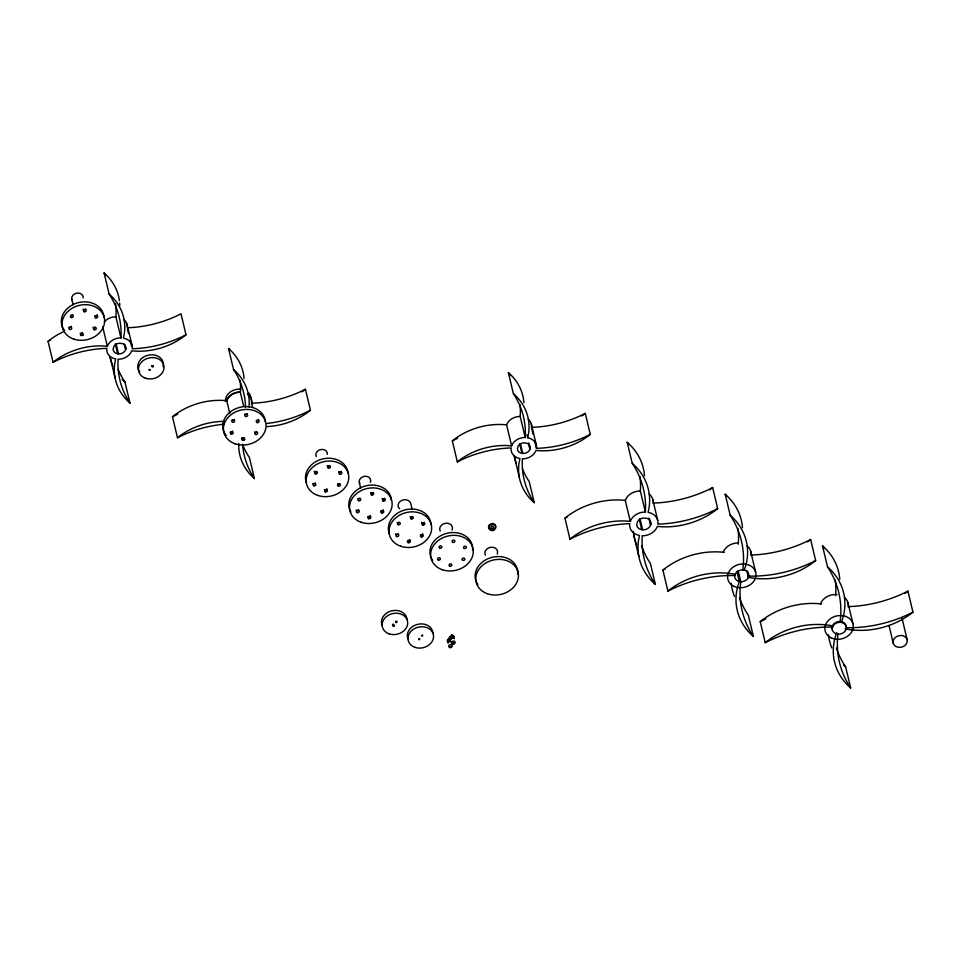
<?xml version="1.0" encoding="UTF-8"?>
<svg xmlns="http://www.w3.org/2000/svg" width="961" height="961" viewBox="0 0 961 961"><rect width="100%" height="100%" fill="white"/><g stroke="black" fill="none" stroke-linecap="round" stroke-linejoin="round"><path stroke-width="1.44" d="M62.849 332.062A63.15 51.606 -13.4 0 0 48.05 341.287L53.059 362.297A63.15 51.606 -13.4 0 1 102.479 345.924L107.344 346.272L108.677 343.738A12.913 10.547 -13.4 0 1 119.981 337.876L120.942 337.936L115.933 316.926L116.101 313.238A104.677 85.541 -13.4 0 0 115.584 303.784M120.942 337.936L121.11 334.26A104.677 85.541 -13.4 0 0 109.11 294.042L104.1 273.02A104.677 85.541 -13.4 0 1 105.398 275.038M243.71 406.395L240.37 392.376L240.538 388.7A104.677 85.541 -13.4 0 0 240.142 380.424M457.448 438.384A104.677 85.541 -13.4 0 0 452.331 440.871L457.328 461.893A63.15 51.606 -13.4 0 1 506.747 445.52L511.624 445.868L512.958 443.333A12.913 10.547 -13.4 0 1 524.262 437.471L525.223 437.531L520.213 416.509L520.381 412.834A104.677 85.541 -13.4 0 0 519.985 404.557M525.223 437.531L525.379 433.843A104.677 85.541 -13.4 0 0 513.378 393.638L508.369 372.616A104.677 85.541 -13.4 0 1 510.291 375.655M567.206 517.018A116.305 95.043 -13.4 0 0 564.948 518.159L569.957 539.169A70.165 57.336 -13.4 0 1 624.854 520.982L630.272 521.367L631.761 518.544A14.343 11.724 -13.4 0 1 644.314 512.033L645.384 512.105L640.374 491.083L640.555 486.999A116.305 95.043 -13.4 0 0 639.978 476.5M645.384 512.105L645.564 508.009A116.305 95.043 -13.4 0 0 632.23 463.334L627.221 442.312A116.305 95.043 -13.4 0 1 628.662 444.547M738.108 570.534L740.787 581.741L740.27 586.426A116.305 95.043 -13.4 0 0 753.364 636.398A70.165 57.336 -13.4 0 1 737.688 586.522L739.297 581.549L736.955 571.747M151.814 365.612L152.535 366.285L153.219 365.612M395.488 621.238L396.208 621.899L396.893 621.238M125.807 348.963L125.927 347.894A6.463 5.273 -13.4 0 0 122.552 343.63L119.332 343.245A6.463 5.273 -13.4 0 0 113.891 346.477L113.134 349.215A6.463 5.273 -13.4 0 0 116.521 353.48L119.741 353.864A6.463 5.273 -13.4 0 0 125.182 350.633L125.807 348.963L124.798 344.759M530.076 448.547L530.208 447.49A6.463 5.273 -13.4 0 0 526.832 443.225L523.601 442.841A6.463 5.273 -13.4 0 0 518.171 446.06L517.414 448.811A6.463 5.273 -13.4 0 0 520.79 453.075L524.021 453.448A6.463 5.273 -13.4 0 0 529.451 450.228L530.076 448.547L528.742 442.949M650.777 524.346L650.921 523.168A7.171 5.862 -13.4 0 0 647.173 518.423L643.582 518.003A7.171 5.862 -13.4 0 0 637.539 521.583L636.711 524.634A7.171 5.862 -13.4 0 0 640.458 529.367L644.038 529.799A7.171 5.862 -13.4 0 0 650.08 526.208L650.777 524.346L649.444 518.748M252.587 407.404L251.746 402.395A12.913 10.547 -13.4 0 0 248.322 395.019M528.166 419.152A12.913 10.547 -13.4 0 1 531.589 426.528L531.433 427.333L535.842 427.14A104.677 85.541 -13.4 0 0 585.273 413.374L590.282 434.396A104.677 85.541 -13.4 0 1 540.851 448.15L536.442 448.355L536.598 447.55A12.913 10.547 -13.4 0 0 530.592 438.6L527.673 437.711L527 434.913M527.673 437.711L528.538 433.591A63.15 51.606 -13.4 0 0 513.378 393.638M750.637 555.074A116.305 95.043 -13.4 0 0 810.64 539.529L815.649 560.551A70.165 57.336 -13.4 0 1 754.265 578.294L748.439 577.393L747.79 571.927M392.556 624.806L393.962 624.806L392.568 625.106M229.775 413.326L226.772 400.713L228.105 398.178A12.913 10.547 -13.4 0 1 239.409 392.316L240.37 392.376M511.624 445.868L506.615 424.846L507.949 422.311A12.913 10.547 -13.4 0 1 519.252 416.449L520.213 416.509M630.272 521.367L625.263 500.345L626.752 497.522A14.343 11.724 -13.4 0 1 639.305 491.023L640.374 491.083M150.096 369.517C147.513 371.078 152.487 369.913 148.895 369.48M451.718 634.849L447.321 640.194L447.994 643.017L452.391 637.66L451.718 634.849L453.724 635.906L454.397 638.729L452.391 637.66M127.152 327.749L131.561 327.545A104.677 85.541 -13.4 0 0 181.004 313.791L186.014 334.812A63.15 51.606 -13.4 0 1 136.594 351.185L131.717 350.837L130.384 353.372A12.913 10.547 -13.4 0 1 119.08 359.234L118.119 359.174L117.963 362.85A104.677 85.541 -13.4 0 0 129.963 403.067A63.15 51.606 -13.4 0 1 114.815 363.114L115.68 358.982L112.749 358.105A12.913 10.547 -13.4 0 1 106.743 349.155L106.899 348.338L102.491 348.543A104.677 85.541 -13.4 0 0 53.059 362.297M251.59 403.2L255.998 403.007A104.677 85.541 -13.4 0 0 305.43 389.241L310.439 410.263A63.15 51.606 -13.4 0 1 266.93 426.588M652.843 503.108L657.744 502.891A116.305 95.043 -13.4 0 0 712.666 487.599L717.675 508.621A70.165 57.336 -13.4 0 1 662.766 526.82L657.348 526.436L655.87 529.247A14.343 11.724 -13.4 0 1 643.317 535.757L642.248 535.697L642.068 539.782A116.305 95.043 -13.4 0 0 655.402 584.468A70.165 57.336 -13.4 0 1 638.56 540.07L639.521 535.493L636.278 534.508A14.343 11.724 -13.4 0 1 629.599 524.562L629.779 523.661L624.878 523.889A116.305 95.043 -13.4 0 0 569.957 539.169M748.787 576.12L754.373 576.132A116.305 95.043 -13.4 0 0 815.649 560.551M115.933 316.926L114.972 316.854A12.913 10.547 -13.4 0 0 104.305 321.911M226.772 400.713L221.895 400.365A63.15 51.606 -13.4 0 0 172.487 416.738L177.485 437.76A104.677 85.541 -13.4 0 1 224.069 424.233M506.615 424.846L501.738 424.498A63.15 51.606 -13.4 0 0 452.331 440.871M625.263 500.345L619.857 499.96A70.165 57.336 -13.4 0 0 564.948 518.159M739.297 581.549L740.787 581.741M451.466 642.296L449.46 641.227L448.787 638.416M847.938 606.655A116.305 95.043 -13.4 0 0 907.941 591.111L912.95 612.133A70.165 57.336 -13.4 0 1 845.236 628.89M907.22 639.978A7.171 5.862 -13.4 0 0 895.724 637.167A7.171 5.862 -13.4 0 0 897.634 647.149A7.171 5.862 -13.4 0 0 907.22 639.978L902.019 618.151A7.171 5.862 -13.4 0 1 902.067 619.701M889.009 625.431L893.165 642.885M847.938 602.667L852.948 623.689M823.937 548.058A116.305 95.043 -13.4 0 0 822.496 545.824L827.505 566.834A116.305 95.043 -13.4 0 1 840.022 622.115M836.37 648.062A116.305 95.043 -13.4 0 0 845.668 666.958L850.677 687.98A70.165 57.336 -13.4 0 1 836.743 632.698M750.625 551.097L755.634 572.119M765.905 618.896A116.305 95.043 -13.4 0 0 760.223 621.659L765.22 642.681A116.305 95.043 -13.4 0 1 832.815 627.113M746.769 570.39L748.439 577.393M726.624 496.477A116.305 95.043 -13.4 0 0 725.183 494.242L730.192 515.264A116.305 95.043 -13.4 0 1 743.297 565.236L742.781 569.921L744.27 570.101L745.88 565.128A70.165 57.336 -13.4 0 0 730.192 515.264M753.364 636.398L748.367 615.376A116.305 95.043 -13.4 0 1 739.49 597.718M652.663 499.167L657.672 520.189M665.168 568.948A116.305 95.043 -13.4 0 0 662.91 570.089L667.919 591.099A116.305 95.043 -13.4 0 1 729.183 575.531L734.769 575.531L735.129 574.27L729.303 573.369A70.165 57.336 -13.4 0 0 667.919 591.099M648.891 518.111L650.561 525.114M639.966 518.58L642.633 529.787M655.402 584.468L650.393 563.446A116.305 95.043 -13.4 0 1 641.528 545.788M639.401 519.865L641.732 529.679M633.828 535.397L638.837 556.407M531.277 423.777L536.286 444.799M531.769 428.738L533.103 434.348M534.772 441.351L536.442 448.355M528.55 443.634L529.883 449.243M520.406 443.634L522.748 453.448M457.328 461.893A104.677 85.541 -13.4 0 1 506.771 448.138L511.18 447.934L511.024 448.751A12.913 10.547 -13.4 0 0 517.03 457.688L519.949 458.577L519.084 462.697A63.15 51.606 -13.4 0 0 534.244 502.663L529.235 481.641A104.677 85.541 -13.4 0 1 522.52 469.052M519.601 443.538L521.943 453.34M519.324 477.401L514.327 456.391A63.15 51.606 -13.4 0 0 516.309 463.43M450.253 636.626L450.925 639.449M412.185 509.546L410.791 503.72A6.463 5.273 -13.4 0 0 401.878 500.357A6.463 5.273 -13.4 0 0 399.5 508.753M359.27 482.23L360.651 488.056M229.823 350.501A104.677 85.541 -13.4 0 0 228.526 348.483L233.535 369.505A104.677 85.541 -13.4 0 1 245.523 407.344M238.76 443.514A63.15 51.606 -13.4 0 0 254.401 478.53L249.392 457.508A104.677 85.541 -13.4 0 1 242.677 444.919M126.996 324.193L132.005 345.215M127.489 329.142L128.486 333.347M130.155 340.362L131.501 345.96M124.269 344.038L125.615 349.648M116.137 344.038L118.467 353.852M118.239 369.468A104.677 85.541 -13.4 0 0 124.954 382.046L129.963 403.067M115.332 343.942L117.662 353.756M115.056 377.817L110.047 356.795A63.15 51.606 -13.4 0 0 112.978 366.105M102.671 326.656L107.344 346.272M71.763 299.039L73.144 304.853M64.759 330.716A21.526 17.586 -13.4 0 1 76.051 303.304A21.526 17.586 -13.4 0 1 103.944 317.118M72.676 314.715A1.429 1.177 -13.4 0 1 70.513 315.412M71.258 326.296A1.429 1.177 -13.4 0 1 69 327.293M82.478 332.974A1.429 1.177 -13.4 0 1 80.219 333.191M83.307 334.668A3.592 2.931 -13.4 0 1 82.478 335.077M95.475 327.184A1.429 1.177 -13.4 0 1 93.025 327.16M97.253 314.715A1.429 1.177 -13.4 0 1 94.995 315.713M85.673 308.925A1.429 1.177 -13.4 0 1 83.042 309.19M72.183 300.204A5.814 4.745 -13.4 0 1 76.556 293.189A5.814 4.745 -13.4 0 1 83.175 297.922M186.014 334.812A104.677 85.541 -13.4 0 1 136.57 348.567L132.162 348.759L132.33 347.954A12.913 10.547 -13.4 0 0 126.323 339.005L123.392 338.116L124.257 333.996A63.15 51.606 -13.4 0 0 109.11 294.042M124.954 382.046A63.15 51.606 -13.4 0 1 122.131 379.403M123.885 319.557A12.913 10.547 -13.4 0 1 127.32 326.932M104.1 273.02A63.15 51.606 -13.4 0 1 119.392 300.685M119.644 303.123A63.15 51.606 -13.4 0 1 119.753 305.574M48.05 341.287A104.677 85.541 -13.4 0 1 50.597 340.002M139.801 372.051A12.913 10.547 -13.4 0 1 148.282 355.162A12.913 10.547 -13.4 0 1 163.07 366.766M247.457 394.046A12.913 10.547 -13.4 0 1 251.374 403.884M226.352 401.29A12.913 10.547 -13.4 0 1 240.478 391.908M225.415 401.266A12.913 10.547 -13.4 0 1 240.899 389.157M248.947 393.181A12.913 10.547 -13.4 0 1 250.977 398.286M310.439 410.263A104.677 85.541 -13.4 0 1 266.714 423.501M305.43 389.241A63.15 51.606 -13.4 0 1 302.006 391.848M254.401 478.53A104.677 85.541 -13.4 0 1 242.568 444.234M233.535 369.505A63.15 51.606 -13.4 0 1 248.995 406.983M228.526 348.483A63.15 51.606 -13.4 0 1 244.082 378.574M177.485 437.76A63.15 51.606 -13.4 0 1 223.961 421.35M172.487 416.738A104.677 85.541 -13.4 0 1 177.605 414.251M226.183 435.453A21.526 17.586 -13.4 0 1 237.463 408.041A21.526 17.586 -13.4 0 1 265.368 421.855M234.088 419.452A1.429 1.177 -13.4 0 1 231.925 420.149M232.67 431.021A1.429 1.177 -13.4 0 1 230.424 432.03M243.902 437.711A1.429 1.177 -13.4 0 1 241.643 437.928M244.731 439.405A3.592 2.931 -13.4 0 1 243.902 439.814M256.899 431.921A1.429 1.177 -13.4 0 1 254.449 431.885M258.665 419.452A1.429 1.177 -13.4 0 1 256.419 420.45M247.085 413.662A1.429 1.177 -13.4 0 1 244.659 414.167M382.058 625.275A12.913 10.547 -13.4 0 1 391.956 610.788A12.913 10.547 -13.4 0 1 407.02 619.593M394.37 625.947A1.79 1.466 -13.4 0 1 393.974 626.188M393.493 624.169A1.79 1.466 -13.4 0 1 392.593 624.362M306.511 483.083A21.526 17.586 -13.4 0 1 322.896 458.89A21.526 17.586 -13.4 0 1 348.098 473.485M316.637 471.358A1.429 1.177 -13.4 0 1 314.199 471.334M315.316 482.963A1.429 1.177 -13.4 0 1 312.878 483.455M326.896 488.741A1.429 1.177 -13.4 0 1 324.374 489.557M327.269 490.23A3.592 2.931 -13.4 0 1 326.44 490.627M339.629 483.551A1.429 1.177 -13.4 0 1 337.635 483.96M341.311 471.383A1.429 1.177 -13.4 0 1 338.68 471.635M329.647 465.58A1.429 1.177 -13.4 0 1 327.196 465.544M316.325 456.559A5.814 4.745 -13.4 0 1 320.698 449.556A5.814 4.745 -13.4 0 1 327.317 454.289M359.69 483.407A5.814 4.745 -13.4 0 1 364.82 476.284A5.814 4.745 -13.4 0 1 370.333 482.374M350.909 511.997A21.526 17.586 -13.4 0 1 364.892 486.086A21.526 17.586 -13.4 0 1 391.451 500.321M360.003 498.206A1.429 1.177 -13.4 0 1 358.021 498.615M358.681 509.798A1.429 1.177 -13.4 0 1 356.05 510.051M370.249 515.589A1.429 1.177 -13.4 0 1 368.003 516.586M370.634 517.066A3.592 2.931 -13.4 0 1 369.793 517.474M383.259 509.798A1.429 1.177 -13.4 0 1 381 510.796M384.676 498.23A1.429 1.177 -13.4 0 1 382.046 498.483M373 492.416A1.429 1.177 -13.4 0 1 370.754 492.633M590.282 434.396A63.15 51.606 -13.4 0 1 540.875 450.769L535.998 450.421L534.664 452.967A12.913 10.547 -13.4 0 1 523.361 458.817L522.4 458.757L522.231 462.445A104.677 85.541 -13.4 0 0 534.244 502.663M585.273 413.374A63.15 51.606 -13.4 0 1 581.849 415.981M508.369 372.616A63.15 51.606 -13.4 0 1 523.925 402.707M737.952 528.43A116.305 95.043 -13.4 0 1 738.288 544.214M725.183 494.242A70.165 57.336 -13.4 0 1 742.469 527.685M810.64 539.529A70.165 57.336 -13.4 0 1 807.6 541.872M723.177 552.383A14.343 11.724 -13.4 0 1 737.279 542.953M747.178 545.944A14.343 11.724 -13.4 0 1 750.973 553.116M846.016 628.23A7.171 5.862 -13.4 0 1 845.356 629.719M832.286 629.647A7.171 5.862 -13.4 0 1 837.932 621.659A7.171 5.862 -13.4 0 1 846.197 626.68M820.478 603.964A14.343 11.724 -13.4 0 1 837.043 594.595M844.479 597.526A14.343 11.724 -13.4 0 1 848.287 605.718M734.516 596.409A70.165 57.336 -13.4 0 1 731.201 583.291M662.91 570.089A70.165 57.336 -13.4 0 1 724.294 552.347M827.505 566.834A70.165 57.336 -13.4 0 1 841.428 622.115M835.253 580A116.305 95.043 -13.4 0 1 835.589 595.796M822.496 545.824A70.165 57.336 -13.4 0 1 839.77 579.267M912.95 612.133A116.305 95.043 -13.4 0 1 846.629 627.725M907.941 591.111A70.165 57.336 -13.4 0 1 904.914 593.454M765.22 642.681A70.165 57.336 -13.4 0 1 832.947 625.923M760.223 621.659A70.165 57.336 -13.4 0 1 821.595 603.928M850.677 687.98A116.305 95.043 -13.4 0 1 837.98 634.02M845.668 666.958A70.165 57.336 -13.4 0 1 843.554 665.024M831.818 647.99A70.165 57.336 -13.4 0 1 828.514 634.873M717.675 508.621A116.305 95.043 -13.4 0 1 662.742 523.913L657.841 524.129L658.021 523.228A14.343 11.724 -13.4 0 0 651.354 513.294L648.098 512.309L649.059 507.732A70.165 57.336 -13.4 0 0 632.23 463.334M712.666 487.599A70.165 57.336 -13.4 0 1 709.638 489.942M636.542 544.479A70.165 57.336 -13.4 0 1 633.239 531.361M649.204 494.014A14.343 11.724 -13.4 0 1 653.012 501.186M627.221 442.312A70.165 57.336 -13.4 0 1 644.495 475.755M448.282 642.537A1.79 1.466 -13.4 0 1 448.21 640.194M453.304 636.422A1.79 1.466 -13.4 0 1 454.024 637.72M407.92 638.789A12.913 10.547 -13.4 0 1 417.819 624.302A12.913 10.547 -13.4 0 1 432.894 633.119M389.385 533.896A21.526 17.586 -13.4 0 1 405.782 509.702A21.526 17.586 -13.4 0 1 430.972 524.298M399.271 522.424A1.429 1.177 -13.4 0 1 397.265 522.4M398.19 533.775A1.429 1.177 -13.4 0 1 395.464 533.739M409.77 539.553A1.429 1.177 -13.4 0 1 407.524 540.562M410.143 541.043A3.592 2.931 -13.4 0 1 409.314 541.439M422.768 533.763A1.429 1.177 -13.4 0 1 420.522 534.772M424.185 522.195A1.429 1.177 -13.4 0 1 421.459 522.159M412.269 516.634A1.429 1.177 -13.4 0 1 410.263 516.61M432.666 560.443A21.526 17.586 -13.4 0 1 446.685 533.355A21.526 17.586 -13.4 0 1 472.536 550.1M440.222 531.121A6.463 5.273 -13.4 0 1 445.916 523.204A6.463 5.273 -13.4 0 1 452.042 529.967M490.53 529.367A3.592 2.931 -13.4 0 1 488.897 525.523A3.592 2.931 -13.4 0 1 493.654 523.817A3.592 2.931 -13.4 0 1 495.287 527.649M494.074 528.886A3.592 2.931 -13.4 0 1 493.245 529.295M491.443 528.406A1.429 1.177 -13.4 0 1 491.131 526.784A1.429 1.177 -13.4 0 1 493.125 526.376A1.429 1.177 -13.4 0 1 493.437 527.997M477.833 584.48A21.526 17.586 -13.4 0 1 491.852 557.392A21.526 17.586 -13.4 0 1 517.703 574.137M485.389 555.158A6.463 5.273 -13.4 0 1 491.083 547.241A6.463 5.273 -13.4 0 1 497.209 554.016M152.006 366.417C153.063 368.604 153.964 364.555 152.006 366.417M392.749 625.611C393.818 627.797 394.719 623.749 392.749 625.611M395.68 622.043C396.749 624.23 397.65 620.181 395.68 622.043M418.624 639.125C419.693 641.311 420.546 637.287 418.624 639.125M421.555 635.557C422.612 637.756 423.513 633.695 421.555 635.557M449.976 646.813C451.045 649.011 451.946 644.951 449.976 646.813M452.907 643.245C453.976 645.444 454.877 641.383 452.907 643.245M73.649 339.053A21.526 17.586 -13.4 0 0 104.617 319.941A21.526 17.586 -13.4 0 0 71.691 308.505A21.526 17.586 -13.4 0 0 73.649 339.053M71.318 317.55A1.429 1.177 -13.4 0 0 73.228 316.121A1.429 1.177 -13.4 0 0 70.934 315.556A1.429 1.177 -13.4 0 0 71.318 317.55M69.805 329.431A1.429 1.177 -13.4 0 0 71.727 327.989A1.429 1.177 -13.4 0 0 69.42 327.437A1.429 1.177 -13.4 0 0 69.805 329.431M81.301 335.521A1.429 1.177 -13.4 0 0 83.211 334.092A1.429 1.177 -13.4 0 0 80.916 333.527A1.429 1.177 -13.4 0 0 81.301 335.521M94.298 329.731A1.429 1.177 -13.4 0 0 96.22 328.302A1.429 1.177 -13.4 0 0 93.914 327.737A1.429 1.177 -13.4 0 0 94.298 329.731M95.8 317.851A1.429 1.177 -13.4 0 0 97.722 316.421A1.429 1.177 -13.4 0 0 95.427 315.857A1.429 1.177 -13.4 0 0 95.8 317.851M84.316 311.76A1.429 1.177 -13.4 0 0 86.226 310.331A1.429 1.177 -13.4 0 0 83.931 309.766A1.429 1.177 -13.4 0 0 84.316 311.76M145.387 378.19A12.913 10.547 -13.4 0 0 164.019 366.79A12.913 10.547 -13.4 0 0 144.306 359.858A12.913 10.547 -13.4 0 0 145.387 378.19M235.061 443.79A21.526 17.586 -13.4 0 0 266.029 424.666A21.526 17.586 -13.4 0 0 233.103 413.242A21.526 17.586 -13.4 0 0 235.061 443.79M232.73 422.287A1.429 1.177 -13.4 0 0 234.652 420.846A1.429 1.177 -13.4 0 0 232.346 420.281A1.429 1.177 -13.4 0 0 232.73 422.287M231.229 434.156A1.429 1.177 -13.4 0 0 233.139 432.726A1.429 1.177 -13.4 0 0 230.844 432.162A1.429 1.177 -13.4 0 0 231.229 434.156M242.713 440.258A1.429 1.177 -13.4 0 0 244.635 438.817A1.429 1.177 -13.4 0 0 242.328 438.252A1.429 1.177 -13.4 0 0 242.713 440.258M255.71 434.468A1.429 1.177 -13.4 0 0 257.632 433.027A1.429 1.177 -13.4 0 0 255.338 432.474A1.429 1.177 -13.4 0 0 255.71 434.468M257.224 422.588A1.429 1.177 -13.4 0 0 259.134 421.146A1.429 1.177 -13.4 0 0 256.839 420.594A1.429 1.177 -13.4 0 0 257.224 422.588M245.728 416.497A1.429 1.177 -13.4 0 0 247.65 415.056A1.429 1.177 -13.4 0 0 245.343 414.503A1.429 1.177 -13.4 0 0 245.728 416.497M389.061 633.816A12.913 10.547 -13.4 0 0 407.692 622.416A12.913 10.547 -13.4 0 0 387.98 615.484A12.913 10.547 -13.4 0 0 389.061 633.816M317.791 495.408A21.526 17.586 -13.4 0 0 348.771 476.296A21.526 17.586 -13.4 0 0 315.845 464.86A21.526 17.586 -13.4 0 0 317.791 495.408M315.46 473.905A1.429 1.177 -13.4 0 0 317.382 472.476A1.429 1.177 -13.4 0 0 315.076 471.911A1.429 1.177 -13.4 0 0 315.46 473.905M313.959 485.785A1.429 1.177 -13.4 0 0 315.869 484.356A1.429 1.177 -13.4 0 0 313.574 483.791A1.429 1.177 -13.4 0 0 313.959 485.785M325.443 491.876A1.429 1.177 -13.4 0 0 327.365 490.446A1.429 1.177 -13.4 0 0 325.07 489.882A1.429 1.177 -13.4 0 0 325.443 491.876M338.44 486.086A1.429 1.177 -13.4 0 0 340.362 484.656A1.429 1.177 -13.4 0 0 338.068 484.092A1.429 1.177 -13.4 0 0 338.44 486.086M339.954 474.217A1.429 1.177 -13.4 0 0 341.864 472.776A1.429 1.177 -13.4 0 0 339.569 472.211A1.429 1.177 -13.4 0 0 339.954 474.217M328.458 468.115A1.429 1.177 -13.4 0 0 330.38 466.686A1.429 1.177 -13.4 0 0 328.073 466.121A1.429 1.177 -13.4 0 0 328.458 468.115M361.156 522.255A21.526 17.586 -13.4 0 0 392.124 503.144A21.526 17.586 -13.4 0 0 359.198 491.708A21.526 17.586 -13.4 0 0 361.156 522.255M358.825 500.753A1.429 1.177 -13.4 0 0 360.735 499.312A1.429 1.177 -13.4 0 0 358.441 498.759A1.429 1.177 -13.4 0 0 358.825 500.753M357.312 512.633A1.429 1.177 -13.4 0 0 359.234 511.192A1.429 1.177 -13.4 0 0 356.939 510.639A1.429 1.177 -13.4 0 0 357.312 512.633M368.808 518.724A1.429 1.177 -13.4 0 0 370.73 517.282A1.429 1.177 -13.4 0 0 368.423 516.73A1.429 1.177 -13.4 0 0 368.808 518.724M381.805 512.934A1.429 1.177 -13.4 0 0 383.727 511.504A1.429 1.177 -13.4 0 0 381.421 510.94A1.429 1.177 -13.4 0 0 381.805 512.934M383.319 501.053A1.429 1.177 -13.4 0 0 385.229 499.624A1.429 1.177 -13.4 0 0 382.934 499.059A1.429 1.177 -13.4 0 0 383.319 501.053M371.823 494.963A1.429 1.177 -13.4 0 0 373.733 493.534A1.429 1.177 -13.4 0 0 371.439 492.969A1.429 1.177 -13.4 0 0 371.823 494.963M738.432 581.297A7.171 5.862 -13.4 0 0 748.883 575.098A7.171 5.862 -13.4 0 0 738.024 571.086A7.171 5.862 -13.4 0 0 738.432 581.297M734.24 586.438A14.343 11.724 -13.4 0 0 755.995 575.159A14.343 11.724 -13.4 0 0 735.105 565.897A14.343 11.724 -13.4 0 0 734.24 586.438M831.553 638.02A14.343 11.724 -13.4 0 0 853.296 626.74A14.343 11.724 -13.4 0 0 832.418 617.467A14.343 11.724 -13.4 0 0 831.553 638.02M836.719 633.924A7.171 5.862 -13.4 0 0 846.305 626.764A7.171 5.862 -13.4 0 0 834.809 623.953A7.171 5.862 -13.4 0 0 836.719 633.924M449.844 647.522A1.79 1.466 -13.4 0 0 452.235 645.732A1.79 1.466 -13.4 0 0 449.364 645.023A1.79 1.466 -13.4 0 0 449.844 647.522M452.775 643.954A1.79 1.466 -13.4 0 0 455.166 642.164A1.79 1.466 -13.4 0 0 452.295 641.455A1.79 1.466 -13.4 0 0 452.775 643.954M414.924 647.342A12.913 10.547 -13.4 0 0 433.555 635.93A12.913 10.547 -13.4 0 0 413.843 628.999A12.913 10.547 -13.4 0 0 414.924 647.342M400.665 546.22A21.526 17.586 -13.4 0 0 431.645 527.108A21.526 17.586 -13.4 0 0 398.719 515.673A21.526 17.586 -13.4 0 0 400.665 546.22M398.347 524.718A1.429 1.177 -13.4 0 0 400.256 523.289A1.429 1.177 -13.4 0 0 397.962 522.724A1.429 1.177 -13.4 0 0 398.347 524.718M396.833 536.598A1.429 1.177 -13.4 0 0 398.755 535.169A1.429 1.177 -13.4 0 0 396.449 534.604A1.429 1.177 -13.4 0 0 396.833 536.598M408.329 542.689A1.429 1.177 -13.4 0 0 410.239 541.259A1.429 1.177 -13.4 0 0 407.945 540.695A1.429 1.177 -13.4 0 0 408.329 542.689M421.326 536.899A1.429 1.177 -13.4 0 0 423.236 535.469A1.429 1.177 -13.4 0 0 420.942 534.905A1.429 1.177 -13.4 0 0 421.326 536.899M422.828 525.03A1.429 1.177 -13.4 0 0 424.75 523.589A1.429 1.177 -13.4 0 0 422.456 523.024A1.429 1.177 -13.4 0 0 422.828 525.03M411.344 518.928A1.429 1.177 -13.4 0 0 413.254 517.499A1.429 1.177 -13.4 0 0 410.96 516.934A1.429 1.177 -13.4 0 0 411.344 518.928M464.427 548.503A1.429 1.177 -13.4 0 0 466.349 547.073A1.429 1.177 -13.4 0 0 464.043 546.509A1.429 1.177 -13.4 0 0 464.427 548.503M452.931 542.412A1.429 1.177 -13.4 0 0 454.853 540.983A1.429 1.177 -13.4 0 0 452.559 540.418A1.429 1.177 -13.4 0 0 452.931 542.412M439.934 548.202A1.429 1.177 -13.4 0 0 441.856 546.773A1.429 1.177 -13.4 0 0 439.549 546.208A1.429 1.177 -13.4 0 0 439.934 548.202M438.432 560.083A1.429 1.177 -13.4 0 0 440.342 558.653A1.429 1.177 -13.4 0 0 438.048 558.089A1.429 1.177 -13.4 0 0 438.432 560.083M449.916 566.173A1.429 1.177 -13.4 0 0 451.838 564.744A1.429 1.177 -13.4 0 0 449.544 564.179A1.429 1.177 -13.4 0 0 449.916 566.173M462.926 560.383A1.429 1.177 -13.4 0 0 464.836 558.954A1.429 1.177 -13.4 0 0 462.541 558.389A1.429 1.177 -13.4 0 0 462.926 560.383M442.264 569.705A21.526 17.586 -13.4 0 0 473.244 550.593A21.526 17.586 -13.4 0 0 440.318 539.157A21.526 17.586 -13.4 0 0 442.264 569.705M490.711 530.16A3.592 2.931 -13.4 0 0 495.828 526.916A3.592 2.931 -13.4 0 0 490.302 525.09A3.592 2.931 -13.4 0 0 490.711 530.16M492.248 530.544A1.429 1.177 -13.4 0 0 494.17 529.115A1.429 1.177 -13.4 0 0 491.864 528.55A1.429 1.177 -13.4 0 0 492.248 530.544M487.431 593.754A21.526 17.586 -13.4 0 0 518.411 574.63A21.526 17.586 -13.4 0 0 485.485 563.206A21.526 17.586 -13.4 0 0 487.431 593.754"/></g></svg>
